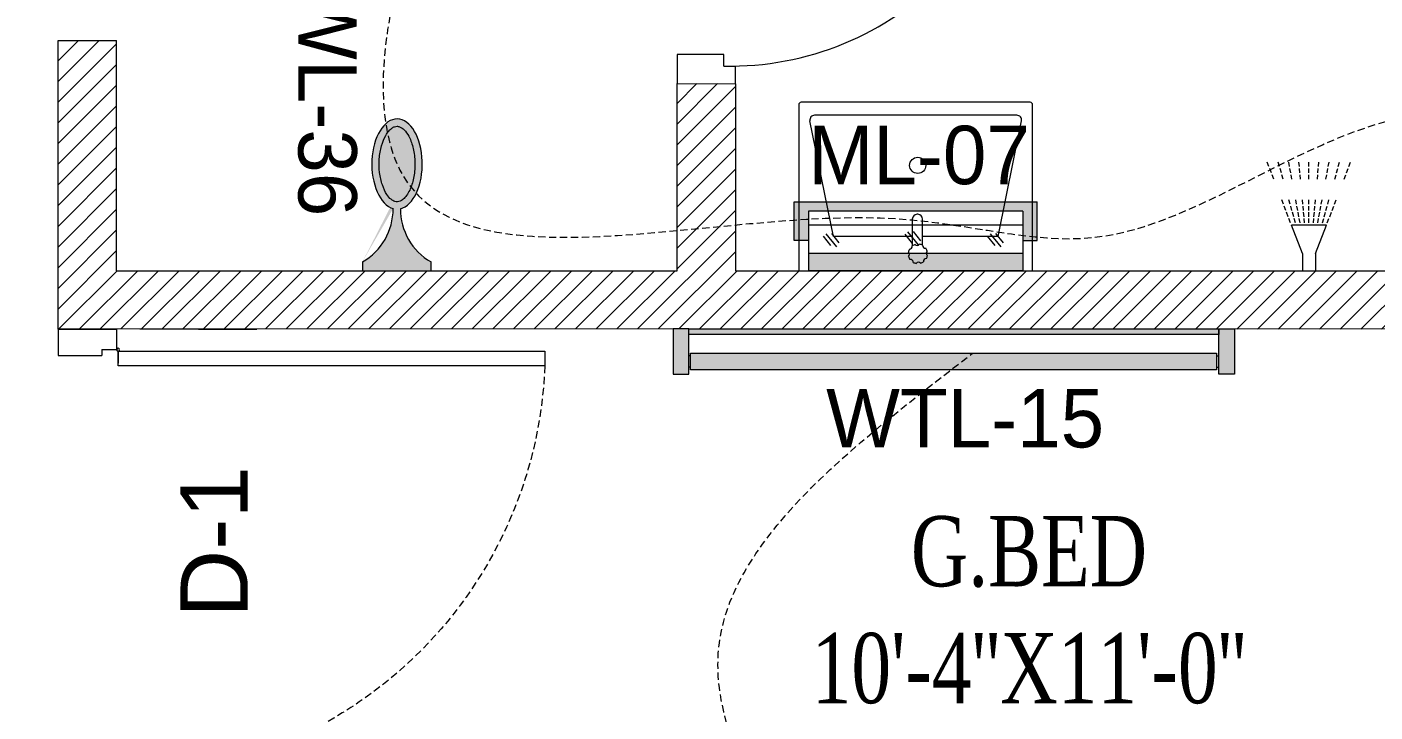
# Model space of a CAD drawing. Header units: inches. Extents: x 109699 to 44449955, y -10987 to 15824140.
# Drawn here: x 197873.3 to 197988.6, y -3667.8 to -3609.2 of the extents above; entities that cross this region are included whole.
import ezdxf

# ---------------------------------------------------------------- set-up
doc = ezdxf.new("R2010")
doc.units = ezdxf.units.IN
doc.header["$LTSCALE"] = 5
doc.header["$MEASUREMENT"] = 0
for name, pattern in [('DASHDOT', [1, 0.5, -0.25, 0, -0.25]), ('DASHED2', [0.375, 0.25, -0.125]), ('HIDDEN', [0.375, 0.25, -0.125])]:
    doc.linetypes.add(name, pattern=pattern)
doc.layers.get('0').update_dxf_attribs({"color": 123})
for name, color, linetype, lineweight in [('@NORMAL', 7, 'Continuous', 5), ('door', 8, 'Continuous', 9), ('E-Con-Point', 5, 'DASHED2', 13), ('E-ML-Mirror-Light', 6, 'Continuous', 13), ('E-WL-Wall-Light', 232, 'Continuous', 15), ('E-WTL-Wall-Tube-Light', 6, 'Continuous', 15), ('fixture', 255, 'Continuous', 0), ('ha', 252, 'Continuous', 5), ('SB', 1, 'DASHDOT', 20), ('WALL-1', 8, 'Continuous', 9), ('wll 01', 7, 'Continuous', 9)]:
    doc.layers.add(name, color=color, linetype=linetype, lineweight=lineweight)
doc.layers.add('T', color=8, linetype='Continuous')
doc.styles.get("Standard").update_dxf_attribs({"font": 'times.ttf'})
doc.styles.add('style2', font='ARIALN.TTF', dxfattribs={"width": 0.75, "height": 3})
doc.styles.add('TEXT-3', font='arial.ttf')

# ---------------------------------------------------------------- blocks, each defined once
blk = doc.blocks.new('Door-40')
at = {"layer": 'door', "ltscale": 0.5}
for p, q in [((0, 40), (5, 40)), ((0, 40), (0, 37.75)), ((5, 40), (5, 38.24999999999636)), ((3.75, 38.24999999999636), (3.75, 37.75000000000364)), ((3.75, 38.24999999999636), (5, 38.24999999999636)), ((0, 37.75), (3.75, 37.75000000000364)), ((5.135000000002037, 2.913192669428099), (5.145000000004075, 2.913192669428099)), ((5.135000000002037, 1.885000000002037), (5.135000000002037, 2.913192669428099)), ((0, 0), (0, 2.25)), ((0, 2.25), (3.75, 2.249999999996362)), ((3.75, 1.750000000003638), (3.75, 2.249999999996362)), ((3.75, 1.750000000003638), (5, 1.750000000003638)), ((4.010000000002037, 1.760000000002037), (4.010000000002037, 1.75)), ((5.010000000002037, 1.760000000002037), (4.010000000002037, 1.760000000002037)), ((5, 1.750000000003638), (5.010400642058812, 1.750000000007276)), ((5, 0), (5, 1.750000000003638)), ((5.145000000004075, 1.895000000000437), (5.145000000004075, 1.884599357945262)), ((0, 0), (5, 0)), ((0, 0), (5, 0))]:
    blk.add_line(p, q, dxfattribs=at)
blk.add_lwpolyline([(41.625, 3.145000000000437), (5.145000000004075, 3.145000000000437), (5.145000000004075, 1.895000000000437), (41.625, 1.895000000000437)], close=True, dxfattribs=at)
blk.add_circle((5.135000000002037, 1.760000000002037), 0.1249999999999983, dxfattribs=at)
at = {"layer": 'door', "linetype": 'HIDDEN', "ltscale": 0.5}
blk.add_arc((5.156161382139544, 1.755015969829401), 36.49531813451388, 2.182731632980644, 90.24516611661387, dxfattribs=at)
blk = doc.blocks.new('bgtrfv')
at = {"layer": 'fixture'}
for p, q in [((21441.97229669015, -26164.40491112152), (21441.97229669015, -26138.40491112152)), ((21442.86003956014, -26164.40491112152), (21442.86003956014, -26138.40491112152)), ((21440.36849646348, -26163.54399991067), (21441.86849646348, -26163.54399991067)), ((21441.86849646348, -26163.54399991067), (21441.86849646348, -26164.54399991067)), ((21470.37322828309, -26163.54399991058), (21468.86849646354, -26163.54399991058)), ((21468.86849646354, -26164.54399991055), (21468.86849646354, -26163.54399991058)), ((21441.86849646348, -26164.54399991067), (21442.86849646348, -26164.54399991067)), ((21442.86003956014, -26164.40491112152), (21441.97229669015, -26164.40491112152)), ((21442.86849646348, -26164.54399991067), (21442.86849646348, -26168.54399991067)), ((21467.86849646354, -26164.54399991055), (21467.86849646354, -26168.54399991055)), ((21468.86849646354, -26164.54399991055), (21467.86849646354, -26164.54399991055)), ((21442.86849646348, -26168.54399991067), (21440.36849646348, -26168.54399991058)), ((21467.86849646354, -26168.54399991055), (21470.36849646351, -26168.54399991055))]:
    blk.add_line(p, q, dxfattribs=at)
blk.add_arc((21443.20467689397, -26164.04399991055), 25.66868977762097, 358.8838658305763, 92.75188722137418, dxfattribs=at)
blk = doc.blocks.new('qplaz')
at = {"layer": 'fixture'}
for p, q in [((143569.7800132462, 341.4142088231699), (143569.7800132462, 321.8142088231655)), ((143584.1800132462, 341.61420882317), (143569.9800132462, 341.61420882317)), ((143584.1800132462, 321.6142088231654), (143584.1800132462, 341.61420882317)), ((143570.8861369331, 340.2625714804694), (143570.8861369331, 322.965846165866)), ((143581.2560437616, 338.6539164940569), (143571.3654443752, 340.6546305699137)), ((143581.2560437616, 338.6539164940569), (143581.2560437616, 332.2000209122216)), ((143582.0060121824, 332.2000209122216), (143579.7593405762, 332.2000209122216)), ((143579.3593405762, 331.8000209122216), (143579.3593405762, 331.7265742452862)), ((143579.7593405762, 331.3265742452861), (143582.0559613498, 331.3265742452861)), ((143581.2560437616, 331.3265742452861), (143581.2560437616, 324.5745011522785)), ((143581.2560437616, 324.5745011522785), (143571.3654443752, 322.5737870764217)), ((143569.9800132462, 321.6142088231654), (143584.1800132462, 321.6142088231654))]:
    blk.add_line(p, q, dxfattribs=at)
blk.add_circle((143575.1723653077, 331.7897488839506), 0.6913263923410093, dxfattribs=at)
for centre, radius, start, end in [((143569.9800132462, 341.4142088231699), 0.2000000000000455, 90, 180), ((143571.2861369331, 340.2625714804694), 0.4000000000000909, 78.56426997742129, 180), ((143579.7593405762, 331.8000209122216), 0.399999999999909, 90, 180), ((143582.7354837368, 331.8035851411277), 0.8302349482081128, 151.4778612968022, 170.068074453921), ((143582.0119682067, 332.4488265509969), 0.248876917594301, 268.6286890816223, 7.917246669584689), ((143582.7354837368, 331.8035851411277), 0.8302349482082407, 106.4778612964865, 125.0680744547195), ((143582.6801355756, 332.7714424551863), 0.2488769175942959, 223.6286890812177, 322.9172466696585), ((143582.7354837368, 331.8035851411277), 0.8302349482088563, 61.4778612960077, 80.06807445479153), ((143583.3807251467, 332.5271006712389), 0.248876917594301, 178.6286890807749, 277.9172466688938), ((143582.7354837368, 331.8035851411277), 0.830234948208255, 16.47786129636911, 35.06807445458243), ((143583.7033410509, 331.8589333023399), 0.2488769175943618, 133.6286890804716, 232.9172466688434), ((143579.7593405762, 331.7265742452862), 0.4000000000000909, 180, 270), ((143581.7676264227, 331.7482369799126), 0.2488769175943618, 313.6286890804716, 52.9172466688434), ((143582.7354837368, 331.8035851411277), 0.8302349482082407, 196.4778612963691, 215.0680744545824), ((143582.0902423269, 331.0800696110165), 0.2488769175944828, 358.6286890807748, 97.9172466688938), ((143582.7354837368, 331.8035851411277), 0.8302349482086144, 241.4778612960077, 260.0680744547915), ((143582.790831898, 330.8357278270691), 0.2488769175942959, 43.62868908121773, 142.9172466696585), ((143582.7354837368, 331.8035851411277), 0.8302349482082931, 286.4778612964865, 305.0680744547195), ((143583.4589992669, 331.1583437312556), 0.2488769175944828, 88.62868908162226, 187.9172466695847), ((143582.7354837368, 331.8035851411277), 0.8302349482084354, 331.4778612968021, 350.0680744541255), ((143571.2861369331, 322.965846165866), 0.4000000000000909, 180, 281.4357300225787), ((143569.9800132462, 321.8142088231655), 0.2000000000000455, 180, 270)]:
    blk.add_arc(centre, radius, start, end, dxfattribs=at)
blk = doc.blocks.new('bhgy')
at = {"layer": 'fixture'}
for p, q in [((143575.2772015615, 368.1126747355272), (143574.8957682036, 368.2586983371991)), ((143575.2772015615, 368.1126747355272), (143574.9022015615, 368.2562354637309)), ((143575.8127015615, 367.9076700157136), (143575.4377015615, 368.0512307438592)), ((143575.8127015615, 367.9076700157136), (143575.4377015615, 368.0512307438592)), ((143576.3482015615, 367.7026652958418), (143575.9732015615, 367.8462260240456)), ((143576.3482015615, 367.7026652958418), (143575.9732015615, 367.8462260240456)), ((143575.2772015615, 367.2064695406123), (143574.9022015615, 367.3118651087395)), ((143575.8127015615, 367.0559646693407), (143575.4377015615, 367.161360237468)), ((143576.3482015615, 366.9054597980401), (143575.9732015615, 367.0108553661673)), ((143578.4902015615, 366.8826464164711), (143578.1152015615, 367.0262071446457)), ((143578.4902015615, 366.8826464164711), (143578.1152015615, 367.0262071446457)), ((143579.0257015615, 366.6776416966284), (143578.6507015615, 366.821202424803)), ((143579.0257015615, 366.6776416966284), (143578.6507015615, 366.821202424803)), ((143579.5612015615, 366.4726369767857), (143579.1862015615, 366.6161977049603)), ((143579.5612015615, 366.4726369767857), (143579.1862015615, 366.6161977049603)), ((143575.2772015615, 366.3458920605888), (143574.9022015615, 366.4150440963974)), ((143575.2772015615, 365.513992717734), (143574.9022015615, 365.5481090113869)), ((143575.8127015615, 366.2471429534605), (143575.4377015615, 366.3162949892401)), ((143575.8127015615, 365.4652746504696), (143575.4377015615, 365.4993909440934)), ((143576.3482015615, 366.1483938463032), (143575.9732015615, 366.2175458821118)), ((143578.4902015615, 366.3034403129247), (143578.1152015615, 366.408835881052)), ((143578.4902015615, 365.7533974177902), (143578.1152015615, 365.8225494535989)), ((143579.0257015615, 366.1529354416241), (143578.6507015615, 366.2583310097514)), ((143579.0257015615, 365.654648310662), (143578.6507015615, 365.7238003464706)), ((143579.5612015615, 366.0024305703816), (143579.1862015615, 366.1078261385089)), ((143579.5612015615, 365.5558992035337), (143579.1862015615, 365.6250512393424)), ((143580.0967015615, 366.2676322569139), (143579.7217015615, 366.4111929851176)), ((143580.0967015615, 366.2676322569139), (143579.7217015615, 366.4111929851176)), ((143580.0967015615, 365.851925699081), (143579.7217015615, 365.9573212672083)), ((143580.0967015615, 365.4571500964055), (143579.7217015615, 365.5263021322141)), ((143582.7198980097, 365.2664250417263), (143580.2842015615, 366.2039250417263)), ((143580.2842015615, 366.2039250417263), (143580.2842015615, 363.2039250417263)), ((143582.7119899517, 365.2664250417263), (143580.2842015615, 366.1958518928266)), ((143582.7119899517, 365.2664250417263), (143580.2842015615, 366.1958518928266)), ((143575.2772015615, 364.6958867461478), (143574.9022015615, 364.6955482104211)), ((143575.8127015615, 364.6963701751781), (143575.4377015615, 364.6960316394513)), ((143576.3482015615, 365.416556583147), (143575.9732015615, 365.4506728767708)), ((143576.3482015615, 364.6968536041793), (143575.9732015615, 364.6965150684525)), ((143578.4902015615, 365.2216843139729), (143578.1152015615, 365.2558006075967)), ((143578.4902015615, 364.6987873203004), (143578.1152015615, 364.6984487845737)), ((143579.0257015615, 365.1729662466794), (143578.6507015615, 365.2070825403032)), ((143579.0257015615, 364.6992707493016), (143578.6507015615, 364.6989322135748)), ((143579.5612015615, 365.1242481793859), (143579.1862015615, 365.1583644730097)), ((143579.5612015615, 364.6997541783319), (143579.1862015615, 364.6994156426051)), ((143580.0967015615, 365.0755301120923), (143579.7217015615, 365.1096464057161)), ((143580.0967015615, 364.7002376073331), (143579.7217015615, 364.6998990716063)), ((143580.0967015615, 364.3248828348121), (143579.7217015615, 364.290083753044)), ((143582.7119899517, 365.2664250417263), (143584.1813158786, 365.2664250417263)), ((143575.2772015615, 363.8776450359553), (143574.9022015615, 363.8428459541872)), ((143575.8127015615, 363.9273381247301), (143575.4377015615, 363.892539042962)), ((143576.3482015615, 363.9770312135049), (143575.9732015615, 363.9422321317077)), ((143576.3482015615, 363.2448275459872), (143575.9732015615, 363.1749751808936)), ((143578.4902015615, 364.1758035685168), (143578.1152015615, 364.1410044867487)), ((143578.4902015615, 363.643824255251), (143578.1152015615, 363.5739718901866)), ((143579.0257015615, 364.2254966572916), (143578.6507015615, 364.1906975755235)), ((143579.0257015615, 363.743573432567), (143578.6507015615, 363.6737210675026)), ((143579.0257015615, 363.2448656472668), (143578.6507015615, 363.138739153085)), ((143579.5612015615, 364.2751897460373), (143579.1862015615, 364.2403906642692)), ((143579.5612015615, 363.843322609883), (143579.1862015615, 363.7734702448186)), ((143579.5612015615, 363.3964142809971), (143579.1862015615, 363.2902877868153)), ((143580.0967015615, 363.943071787199), (143579.7217015615, 363.8732194221345)), ((143580.0967015615, 363.5479629147273), (143579.7217015615, 363.4418364205164)), ((143582.7198980097, 364.1414250417263), (143580.2842015615, 363.2039250417263)), ((143582.7198980097, 364.1414250417263), (143584.1813158786, 364.1414250417263)), ((143575.2772015615, 363.0453291913261), (143574.9022015615, 362.9754768262617)), ((143575.2772015615, 362.1840252112713), (143574.9022015615, 362.0778987170604)), ((143575.8127015615, 363.1450783686421), (143575.4377015615, 363.0752260035777)), ((143575.8127015615, 362.3355738449725), (143575.4377015615, 362.2294473507616)), ((143576.3482015615, 362.4871224787028), (143575.9732015615, 362.3809959844918)), ((143578.4902015615, 363.0933170135656), (143578.1152015615, 362.9871905193838)), ((143578.4902015615, 362.5134141197602), (143578.1152015615, 362.3690765524632)), ((143579.0257015615, 362.7195281658612), (143578.6507015615, 362.5751905985642)), ((143579.5612015615, 362.9256422119913), (143579.1862015615, 362.7813046446943)), ((143580.0967015615, 363.1317562580632), (143579.7217015615, 362.9874186907662)), ((143575.2772015615, 361.2767298431543), (143574.9022015615, 361.1323922758572)), ((143575.8127015615, 361.4828438892844), (143575.4377015615, 361.3385063219873)), ((143576.3482015615, 361.6889579353854), (143575.9732015615, 361.5446203680883))]:
    blk.add_line(p, q, dxfattribs=at)
blk = doc.blocks.new('A$C63C712C3')
at = {"linetype": 'ByBlock', "ltscale": 0.5}
h = blk.add_hatch(color=256, dxfattribs=at)
h.dxf.hatch_style = 1
h.paths.add_polyline_path([(35.45815903441689, 102.6004051111813), (7.051254215184599e-05, 102.6004051111813), (7.051254215184599e-05, -1.4210854715202e-14), (35.45815903441689, 0)])
h.paths.add_polyline_path([(1235.458159034402, 102.6004051111813), (35.45815903441689, 102.6004051111813), (35.45815903441689, 90.19858873463818), (1235.458159034402, 90.19858873463818)])
h.paths.add_polyline_path([(1270.916247556277, 102.6004051111813), (1235.458159034402, 102.6004051111813), (1235.458159034402, -1.4210854715202e-14), (1270.916247556277, 0)])
h = blk.add_hatch(color=256, dxfattribs=at)
h.dxf.hatch_style = 1
h.set_gradient(color1=(255, 255, 0), rotation=269, name='CYLINDER')
h.paths.add_polyline_path([(1230.609335631336, 47.55507706388016), (39.80634735536296, 47.55507706388016), (39.80634735536296, 10.14120857274975), (1230.609335631336, 10.14120857274975)])
at = {"ltscale": 2}
for p, q in [((39.80314903250837, 42.02165198561852), (33.8373914979602, 42.02165198561852)), ((1230.612533954176, 42.02165198561852), (1236.578291488724, 42.02165198561852)), ((39.80314903250837, 15.93327464433969), (33.8373914979602, 15.93327464433969)), ((1230.612533954176, 15.93327464433969), (1236.578291488724, 15.93327464433969))]:
    blk.add_line(p, q, dxfattribs=at)
for points in [[(35.45815903441689, 102.6004051111813), (7.051254215184599e-05, 102.6004051111813), (7.051254215184599e-05, 0), (35.45815903441689, 0)], [(35.45815903441689, 102.6004051111813), (1235.458159034402, 102.6004051111813), (1235.458159034402, 90.19858873463818), (35.45815903441689, 90.19858873463818)], [(1235.458159034402, 102.6004051111813), (1270.916247556277, 102.6004051111813), (1270.916247556277, 0), (1235.458159034402, 0)], [(39.80634735536296, 47.55507706388016), (1230.609335631336, 47.55507706388016), (1230.609335631336, 10.14120857274975), (39.80634735536296, 10.14120857274975)]]:
    blk.add_lwpolyline(points, close=True, dxfattribs=at)
blk = doc.blocks.new('E-W-LIGHT')
at = {"linetype": 'ByBlock', "ltscale": 0.5}
h = blk.add_hatch(color=256, dxfattribs=at)
h.dxf.hatch_style = 1
h.set_gradient(color1=(255, 255, 255), color2=(255, 255, 0), name='CYLINDER')
edge = h.paths.add_edge_path()
edge.add_spline(control_points=[(-96.71110423948552, 1.235367220396483), (-96.8976251288622, 1.235367220396483), (-97.08530367817384, 1.204590695443009), (-97.49532330615068, 1.060408411101338), (-97.71769888777162, 0.9452617532663472), (-98.18859363857634, 0.6007580769133996), (-98.4360601757027, 0.3712016227401077), (-98.9274233233457, -0.2076466389563343), (-99.17095937526851, -0.5565722783421756), (-99.79256403547286, -1.649000525487912), (-100.1403411294208, -2.496475964584042), (-100.6655547252501, -4.389078901701514), (-100.8435119435345, -5.433326140728264), (-100.996858843053, -7.577941591604359), (-100.9723680002039, -8.677864733885961), (-100.7253955626443, -10.7881619923927), (-100.5027117058065, -11.79805679996582), (-99.90205506231798, -13.59089832466863), (-99.52349327352754, -14.37265162368595), (-98.79708591162027, -15.46144462183512), (-98.46289770719719, -15.83531695936959), (-97.82402795464219, -16.37320808014224), (-97.52292902289115, -16.53708124557815), (-97.0332651008719, -16.69867335386745), (-96.83300356165012, -16.72444707740215), (-96.42760539585558, -16.70413243760904), (-96.21918910161975, -16.65733367471884), (-95.75858057275782, -16.45705756399432), (-95.50712660475898, -16.30138572900886), (-94.98330090317799, -15.85001415615693), (-94.71221849052682, -15.55449414506236), (-94.18744122004225, -14.82684639582039), (-93.93399672563008, -14.39521060388152), (-93.32240182252819, -13.09860869282319), (-93.0057716383552, -12.13470487732181), (-92.57508722519842, -10.03980369670334), (-92.46055768618565, -8.90959698224412), (-92.45565766659526, -6.646794607945969), (-92.56528275998282, -5.514732191470296), (-92.98715107886524, -3.412587944823316), (-93.29985699109132, -2.443281268231641), (-93.99092435031811, -0.9549615958549695), (-94.34810290115182, -0.3877643056552464), (-95.07582621573985, 0.4836147841888085), (-95.44374809115733, 0.7854262440646148), (-96.01798165069457, 1.105607693885873), (-96.24029005175481, 1.180327462172805), (-96.53763867025813, 1.228459302029147), (-96.62438560181026, 1.235367220396483), (-96.71110423948552, 1.235367220396483)], knot_values=[0, 0, 0, 0, 0.194197829587449, 0.194197829587449, 0.388395659174898, 0.388395659174898, 0.582593488762347, 0.582593488762347, 0.776791318349796, 0.776791318349796, 1.110216687407361, 1.110216687407361, 1.443642056464925, 1.443642056464925, 1.77706742552249, 1.77706742552249, 2.110492794580054, 2.110492794580054, 2.443918163637619, 2.443918163637619, 2.701496175378678, 2.701496175378678, 2.959074187119738, 2.959074187119738, 3.169612053741, 3.169612053741, 3.380149920362263, 3.380149920362263, 3.590687786983526, 3.590687786983526, 3.801225653604789, 3.801225653604789, 4.011763520226051, 4.011763520226051, 4.360140390670959, 4.360140390670959, 4.708517261115867, 4.708517261115867, 5.056894131560775, 5.056894131560775, 5.405271002005684, 5.405271002005684, 5.69307956715584, 5.69307956715584, 5.980888132305996, 5.980888132305996, 6.192897451070847, 6.192897451070847, 6.283185307179586, 6.283185307179586, 6.283185307179586, 6.283185307179586], degree=3, periodic=0)
at = {"layer": 'E-WL-Wall-Light', "linetype": 'ByBlock', "ltscale": 0.5}
h = blk.add_hatch(color=256, dxfattribs=at)
h.dxf.hatch_style = 1
edge = h.paths.add_edge_path()
edge.add_ellipse((-96.71110423948552, -7.740473765769313), major_axis=(0, 10.71660606041263), ratio=0.559300439547623, start_angle=187.7376784571124, end_angle=531.0374031504149)
edge.add_arc((-112.001170541625, -18.46997501720373), 14.35701343791298, -60.53601194170483, 0.5736542653427819, ccw=False)
edge.add_line((-104.9392941575301, -30.97012448799713), (-104.939294157532, -33.06572841662167))
edge.add_line((-104.939294157532, -33.06572841662167), (-88.60969415754215, -33.06572841666017))
edge.add_line((-88.60969415754215, -33.06572841666017), (-88.60969415754002, -30.97012448799946))
edge.add_arc((-81.54781777344922, -18.46997501720374), 14.35701343791298, 179.559619270027, 240.5360119417236, ccw=False)
edge = h.paths.add_edge_path(flags=16)
edge.add_spline(control_points=[(-96.71110423948552, 1.235367220396483), (-96.8976251288622, 1.235367220396483), (-97.08530367817384, 1.204590695443009), (-97.49532330615068, 1.060408411101338), (-97.71769888777162, 0.9452617532663472), (-98.18859363857634, 0.6007580769133996), (-98.4360601757027, 0.3712016227401077), (-98.9274233233457, -0.2076466389563343), (-99.17095937526851, -0.5565722783421756), (-99.79256403547286, -1.649000525487912), (-100.1403411294208, -2.496475964584042), (-100.6655547252501, -4.389078901701514), (-100.8435119435345, -5.433326140728264), (-100.996858843053, -7.577941591604359), (-100.9723680002039, -8.677864733885961), (-100.7253955626443, -10.7881619923927), (-100.5027117058065, -11.79805679996582), (-99.90205506231798, -13.59089832466863), (-99.52349327352754, -14.37265162368595), (-98.79708591162027, -15.46144462183512), (-98.46289770719719, -15.83531695936959), (-97.82402795464219, -16.37320808014224), (-97.52292902289115, -16.53708124557815), (-97.0332651008719, -16.69867335386745), (-96.83300356165012, -16.72444707740215), (-96.42760539585558, -16.70413243760904), (-96.21918910161975, -16.65733367471884), (-95.75858057275782, -16.45705756399432), (-95.50712660475898, -16.30138572900886), (-94.98330090317799, -15.85001415615693), (-94.71221849052682, -15.55449414506236), (-94.18744122004225, -14.82684639582039), (-93.93399672563008, -14.39521060388152), (-93.32240182252819, -13.09860869282319), (-93.0057716383552, -12.13470487732181), (-92.57508722519842, -10.03980369670334), (-92.46055768618565, -8.90959698224412), (-92.45565766659526, -6.646794607945969), (-92.56528275998282, -5.514732191470296), (-92.98715107886524, -3.412587944823316), (-93.29985699109132, -2.443281268231641), (-93.99092435031811, -0.9549615958549695), (-94.34810290115182, -0.3877643056552464), (-95.07582621573985, 0.4836147841888085), (-95.44374809115733, 0.7854262440646148), (-96.01798165069457, 1.105607693885873), (-96.24029005175481, 1.180327462172805), (-96.53763867025813, 1.228459302029147), (-96.62438560181026, 1.235367220396483), (-96.71110423948552, 1.235367220396483)], knot_values=[0, 0, 0, 0, 0.194197829587449, 0.194197829587449, 0.388395659174898, 0.388395659174898, 0.582593488762347, 0.582593488762347, 0.776791318349796, 0.776791318349796, 1.110216687407361, 1.110216687407361, 1.443642056464925, 1.443642056464925, 1.77706742552249, 1.77706742552249, 2.110492794580054, 2.110492794580054, 2.443918163637619, 2.443918163637619, 2.701496175378678, 2.701496175378678, 2.959074187119738, 2.959074187119738, 3.169612053741, 3.169612053741, 3.380149920362263, 3.380149920362263, 3.590687786983526, 3.590687786983526, 3.801225653604789, 3.801225653604789, 4.011763520226051, 4.011763520226051, 4.360140390670959, 4.360140390670959, 4.708517261115867, 4.708517261115867, 5.056894131560775, 5.056894131560775, 5.405271002005684, 5.405271002005684, 5.69307956715584, 5.69307956715584, 5.980888132305996, 5.980888132305996, 6.192897451070847, 6.192897451070847, 6.283185307179586, 6.283185307179586, 6.283185307179586, 6.283185307179586], degree=3, periodic=0)
for p, q in [((-104.9392941575301, -30.97012448799713), (-104.939294157532, -33.06572841662167)), ((-88.60969415754215, -33.06572841666017), (-88.60969415754002, -30.97012448803655)), ((-104.939294157532, -33.06572841662167), (-88.60969415754215, -33.06572841666017))]:
    blk.add_line(p, q)
at = {"linetype": 'ByBlock', "ltscale": 0.5}
for centre, start, end in [((-112.001170541625, -18.46997501720374), 299.4639880582952, 0.5736542653427851), ((-81.54781777344922, -18.46997501720374), 179.4263457346572, 240.5360119417045)]:
    blk.add_arc(centre, 14.35701343791298, start, end, dxfattribs=at)
blk.add_ellipse((-96.71110423948552, -7.740473765769313), major_axis=(0, 10.71660606041263), ratio=0.559300439547623, start_param=3.276640619127039, end_param=9.268351136215248, dxfattribs=at)
blk.add_open_spline([(-96.71110423948552, 1.235367220396483), (-96.8976251288622, 1.235367220396483), (-97.08530367817384, 1.204590695443009), (-97.49532330615068, 1.060408411101338), (-97.71769888777162, 0.9452617532663472), (-98.18859363857634, 0.6007580769133996), (-98.4360601757027, 0.3712016227401077), (-98.9274233233457, -0.2076466389563343), (-99.17095937526851, -0.5565722783421756), (-99.79256403547286, -1.649000525487912), (-100.1403411294208, -2.496475964584042), (-100.6655547252501, -4.389078901701514), (-100.8435119435345, -5.433326140728264), (-100.996858843053, -7.577941591604359), (-100.9723680002039, -8.677864733885961), (-100.7253955626443, -10.7881619923927), (-100.5027117058065, -11.79805679996582), (-99.90205506231798, -13.59089832466863), (-99.52349327352754, -14.37265162368595), (-98.79708591162027, -15.46144462183512), (-98.46289770719719, -15.83531695936959), (-97.82402795464219, -16.37320808014224), (-97.52292902289115, -16.53708124557815), (-97.0332651008719, -16.69867335386745), (-96.83300356165012, -16.72444707740215), (-96.42760539585558, -16.70413243760904), (-96.21918910161975, -16.65733367471884), (-95.75858057275782, -16.45705756399432), (-95.50712660475898, -16.30138572900886), (-94.98330090317799, -15.85001415615693), (-94.71221849052682, -15.55449414506236), (-94.18744122004225, -14.82684639582039), (-93.93399672563008, -14.39521060388152), (-93.32240182252819, -13.09860869282319), (-93.0057716383552, -12.13470487732181), (-92.57508722519842, -10.03980369670334), (-92.46055768618565, -8.90959698224412), (-92.45565766659526, -6.646794607945969), (-92.56528275998282, -5.514732191470296), (-92.98715107886524, -3.412587944823316), (-93.29985699109132, -2.443281268231641), (-93.99092435031811, -0.9549615958549695), (-94.34810290115182, -0.3877643056552464), (-95.07582621573985, 0.4836147841888085), (-95.44374809115733, 0.7854262440646148), (-96.01798165069457, 1.105607693885873), (-96.24029005175481, 1.180327462172805), (-96.53763867025813, 1.228459302029147), (-96.62438560181026, 1.235367220396483), (-96.71110423948552, 1.235367220396483)], degree=3, knots=[0, 0, 0, 0, 0.194197829587449, 0.194197829587449, 0.388395659174898, 0.388395659174898, 0.582593488762347, 0.582593488762347, 0.776791318349796, 0.776791318349796, 1.110216687407361, 1.110216687407361, 1.443642056464925, 1.443642056464925, 1.77706742552249, 1.77706742552249, 2.110492794580054, 2.110492794580054, 2.443918163637619, 2.443918163637619, 2.701496175378678, 2.701496175378678, 2.959074187119738, 2.959074187119738, 3.169612053741, 3.169612053741, 3.380149920362263, 3.380149920362263, 3.590687786983526, 3.590687786983526, 3.801225653604789, 3.801225653604789, 4.011763520226051, 4.011763520226051, 4.360140390670959, 4.360140390670959, 4.708517261115867, 4.708517261115867, 5.056894131560775, 5.056894131560775, 5.405271002005684, 5.405271002005684, 5.69307956715584, 5.69307956715584, 5.980888132305996, 5.980888132305996, 6.192897451070847, 6.192897451070847, 6.283185307179586, 6.283185307179586, 6.283185307179586, 6.283185307179586], dxfattribs=at)
blk = doc.blocks.new('E-MIRROR')
at = {"linetype": 'ByBlock', "ltscale": 0.5}
h = blk.add_hatch(color=256, dxfattribs=at)
h.dxf.hatch_style = 1
h.paths.add_polyline_path([(-3.803825716282212, 2.446194755687683), (-4.624919714406442, 2.446194755687683), (-4.62491971440644, 1.06206045303217), (-16.82861533086331, 1.06206045303217), (-16.82861533086331, 2.446194755687683), (-17.64970932898754, 2.446194755687683), (-17.64970932898754, 0.6069118485903171), (-3.803825716282212, 0.6069118485903171)])
h.paths.add_polyline_path([(-4.624919714406442, 3.884460453032168), (-16.82861533086331, 3.884460453032168), (-16.82861533086331, 3.048292623822446), (-4.624919714406442, 3.048292623822446)])
for p, q in [((-4.624919714406442, 3.88446045303217, 10051), (-16.82861533086331, 3.88446045303217, 10051)), ((-16.82861533086331, 1.062060453032171, 10051), (-16.82861533086331, 3.88446045303217, 10051)), ((-4.624919714406442, 1.062060453032171, 10051), (-4.624919714406442, 3.88446045303217, 10051)), ((-16.82861533086331, 3.048292623822448, 10051), (-4.624919714406442, 3.048292623822448, 10051)), ((-16.00565070650659, 2.247419289612556, 2959.014400000002), (-15.57607335201684, 2.686018207375187, 2959.014400000002)), ((-15.84009277979034, 2.134810924049816, -4132.9712), (-15.23268653038967, 2.757759762277937, -4132.9712)), ((-11.35052072305241, 2.152482457534203, 2959.014400000002), (-10.92094336856267, 2.591081375296835, 2959.014400000002)), ((-11.18496279633616, 2.039874091971463, -4132.9712), (-10.5775565469355, 2.662822930199585, -4132.9712)), ((-6.647889140735954, 2.247419289613197, 2959.014400000002), (-6.218311786246209, 2.686018207375829, 2959.014400000002)), ((-6.4823312140197, 2.134810924050456, -4132.9712), (-5.874924964619035, 2.75775976227858, -4132.9712)), ((-16.82861533086331, 2.446194755687686, 10051), (-17.64970932898754, 2.446194755687686, 10051)), ((-17.64970932898754, 2.446194755687686, 10051), (-17.64970932898754, 0.6069118485903177, 10051)), ((-15.52937958076724, 2.121438535564381, 2959.014400000002), (-15.09980222627749, 2.560037453327011, 2959.014400000002)), ((-10.87424959731306, 2.026501703486027, 2959.014400000002), (-10.44467224282331, 2.465100621248658, 2959.014400000002)), ((-6.171618014996598, 2.121438535565022, 2959.014400000002), (-5.742040660506856, 2.560037453327653, 2959.014400000002)), ((-4.624919714406442, 2.446194755687686, 10051), (-3.803825716282212, 2.446194755687686, 10051)), ((-3.803825716282212, 2.446194755687686, 10051), (-3.803825716282212, 0.6069118485903177, 10051)), ((-16.82861533086331, 1.706557592298256, 10051), (-4.624919714406442, 1.706557592298256, 10051)), ((-4.624919714406442, 1.062060453032171, 10051), (-16.82861533086331, 1.062060453032171, 10051)), ((-17.64970932898754, 0.6069118485903177, 10051), (-3.803825716282212, 0.6069118485903177, 10051))]:
    blk.add_line(p, q)

msp = doc.modelspace()

# ---------------------------------------------------------------- hatches: boundary and pattern name
at = {"layer": 'ha'}
h = msp.add_hatch(dxfattribs=at)
h.set_pattern_fill('ANSI31', scale=10, angle=-7.63333123551244e-14, style=0)
h.set_pattern_definition([(44.99999999999989, (144081.319087721, 2531118.532228567), (-0.8838834764831833, 0.8838834764831855), [])])
h.paths.add_polyline_path([(198052.9539269054, -3630.00748703096), (198052.2211803052, -3630.00748703096), (198046.1558131628, -3630.007487029097), (198046.1558131627, -3618.007487029097), (198041.1558131628, -3618.007487029097), (198041.1558131628, -3630.007487029097), (197933.8892204671, -3630.007487029097), (197933.8892204671, -3614.007487029097), (197928.8892204672, -3614.007487029097), (197928.8892204672, -3630.007487029097), (197880.9547300677, -3630.007487029097), (197880.9547300677, -3629.346999908592), (197880.9547300677, -3610.330353711526), (197875.9547300677, -3610.330353711526), (197875.9547300677, -3634.980855994187), (198012.9539269054, -3635.001468688975), (198012.9539269054, -3657.423710079658), (198017.9539269054, -3657.423710079192), (198017.9539269054, -3635.007487029097), (198052.9539269054, -3635.007487029097)])

# ---------------------------------------------------------------- linework, layer by layer
at = {"layer": '@NORMAL'}
for p, q in [((197880.9547300677, -3635.007487029097, 1.060381397020038), (197875.9547300677, -3635.007487029097, 1.060381397020038)), ((197892.9539269053, -3635.007487029097, 0.2632158499592521), (197882.9547300677, -3635.007487029097, 0.2632158499592521)), ((197887.9539269053, -3635.007487029097, 0.1632158499592506), (197892.9539269053, -3635.007487029097, 0.1632158499592506)), ((197887.9539269053, -3635.007487029097, 0.2632158499592521), (197892.9539269053, -3635.007487029097, 0.2632158499592521))]:
    msp.add_line(p, q, dxfattribs=at)
at = {"layer": 'E-Con-Point', "ltscale": 0.5}
for points in [[(197929.4537847613, -3591.215911503894, 0.1785524209039124), (197918.7114094226, -3588.093193742879, -0.2469759009928151), (197904.9448022429, -3620.887756543749, 0.07855242090380443), (197947.7807495618, -3625.563411309868), (197964.4020872722, -3627.174080407993), (197993.5557349075, -3616.479500545222), (198031.448224265, -3620.887756543749, 0.07855242090380443), (198044.1163342304, -3606.803146639531, -0.02144757909617567)], [(197883.2868498273, -3683.431658754606, 0.1686447187733117), (197885.0404367815, -3695.029416349415, -0.2469759009928151), (197890.0744605531, -3713.19627484223, 1.872603413335069), (197910.3869237689, -3732.575917027836, 1.257551479397208), (197946.9771522857, -3749.720209616678, 1.257551479397208), (197948.162562354, -3730.766204317759), (197946.9543284865, -3696.920700909275), (197932.4191671338, -3662.707190830817), (197954.1708660325, -3637.069110938406, 0.07855242090380443)]]:
    msp.add_spline(points, degree=3, dxfattribs=at)
at = {"layer": 'SB', "ltscale": 0.5}
for points in [[(197918.1664303259, -3480.511375934195), (197879.2371270856, -3491.247553433252), (197856.5033807229, -3580.248174875062), (197779.1216147354, -3667.623578822622), (197761.6149592505, -3715.613349291776), (197656.8808755843, -3719.146257082518, 0.7196086545801741)], [(197680.5031271463, -3723.04835760455, 0.8619938400189692), (197711.2851685526, -3737.566555722751), (197764.6376911328, -3686.692862081185), (197878.9628232446, -3575.173371014494), (197918.4166226607, -3562.680824924439), (197924.8397916277, -3544.004318705179, 0.1785524209039124)], [(197929.4537847613, -3591.215911503894, 0.1785524209039124), (197907.4824800993, -3578.85648607984), (197837.136451619, -3617.098400092294), (197776.5666460733, -3621.487058485978), (197763.9778845864, -3647.090375089292, -0.1025012982622113)]]:
    msp.add_spline(points, degree=3, dxfattribs=at)
at = {"layer": 'WALL-1'}
for p, q in [((197875.9547300677, -3635.007487029097, 1.060381397020038), (197875.9547300677, -3610.330353711526, 0.3905480416837435)), ((197875.9547300676, -3610.330353711526, 0.5905480416829505), (197880.9547300676, -3610.330353711526, 0.3905480416837435)), ((197880.9547300677, -3630.007487029097, 0.9246619545041064), (197880.9547300677, -3610.330353711526, 0.3905480416837435)), ((197880.9547300677, -3635.007487029097, 1.060381397020038), (197880.9547300677, -3634.981608286294, 1.059678947321071))]:
    msp.add_line(p, q, dxfattribs=at)
at = {"layer": 'WALL-1', "elevation": 0.07855242090380443}
for points in [[(197880.9547300677, -3630.007487029097), (197928.8892204672, -3630.007487029097), (197928.8892204671, -3614.007487029097), (197933.8892204671, -3614.012218848597), (197933.8892204671, -3630.007487029097), (198041.1558131627, -3630.007487029097), (198041.1558131628, -3618.007487029097)], [(198012.9539269053, -3635.001468688801), (197875.9547300677, -3634.980855994187), (197875.9547300677, -3630.007487029097)]]:
    msp.add_lwpolyline(points, dxfattribs=at)

# ---------------------------------------------------------------- block references
at = {"layer": '@NORMAL', "rotation": 270}
for name, p in [('bgtrfv', (224097.4332203777, 17856.36100943451, 0.2632158499591668)), ('qplaz', (197617.6849280664, 139954.1725262172, 0.1632158499593288)), ('bhgy', (197618.2327618821, 139954.1738288492, 0.1632158499593288))]:
    msp.add_blockref(name, p, dxfattribs=at)
at = {"layer": 'door', "xscale": -1, "rotation": 180}
msp.add_blockref('Door-40', (197875.9547300674, -3635.007487029097, 1.060381397020038), dxfattribs=at)
at = {"layer": 'E-ML-Mirror-Light', "xscale": -1.50043415340042, "yscale": 1.800520984101695, "zscale": 1.50043415340042, "rotation": 180}
msp.add_blockref('E-MIRROR', (197965.3939452361, -3623.013434471414, -15080.70045997766), dxfattribs=at)
at = {"layer": 'E-WL-Wall-Light', "xscale": 0.3601041968213394, "yscale": 0.3601041968213394, "zscale": 0.3601041968213394}
msp.add_blockref('E-W-LIGHT', (197939.7708767588, -3618.10037945531, 0.07855242090380443), dxfattribs=at)
at = {"layer": 'E-WTL-Wall-Tube-Light', "xscale": 0.03776802766688649, "yscale": 0.03776802766688649, "zscale": 0.03776802766688649}
msp.add_blockref('A$C63C712C3', (197928.549137085, -3638.865172404656, 0.07855242090380443), dxfattribs=at)

# ---------------------------------------------------------------- texts
at = {"layer": 'E-ML-Mirror-Light', "insert": (197940.1118253712, -3617.608868306823, 0.1632158499601317), "char_height": 5, "width": 24.08470202641911, "attachment_point": 1}
msp.add_mtext('{\\fCentury Gothic|b0|i0|c0|p34;ML-07}', dxfattribs=at)
at = {"layer": 'E-WL-Wall-Light', "insert": (197896.4343747089, -3625.355567023536, 0.5275585872593922), "char_height": 5, "width": 24.08470202641911, "attachment_point": 9, "rotation": 269.99999999999994}
msp.add_mtext('{\\fCentury Gothic|b0|i0|c0|p34;WL-36}', dxfattribs=at)
at = {"layer": 'E-WTL-Wall-Tube-Light', "color": 1, "insert": (197941.6382864342, -3640.122606209285, -0.2165364162724472), "char_height": 5, "width": 24.08470202641911, "attachment_point": 1}
msp.add_mtext('{\\fCentury Gothic|b0|i0|c0|p34;\\C256;WTL-15}', dxfattribs=at)
at = {"layer": 'T', "insert": (197958.9885286505, -3667.084784577967, -0.1214475790990548), "char_height": 6, "width": 44.92537410357909, "attachment_point": 8, "style": 'style2'}
msp.add_mtext("{\\fRomantic|b0|i0|c2|p2;G.BED\\P10'-4''X11'-0''}", dxfattribs=at)
at = {"layer": 'wll 01', "lineweight": 30, "insert": (197892.1800560239, -3646.723902220167, 1.060381397020038), "char_height": 4.8, "width": 80.40303804183776, "attachment_point": 9, "rotation": 89.99999999999996, "style": 'TEXT-3'}
msp.add_mtext('{\\H1.2x;D-1}', dxfattribs=at)

doc.saveas('drawing.dxf')
